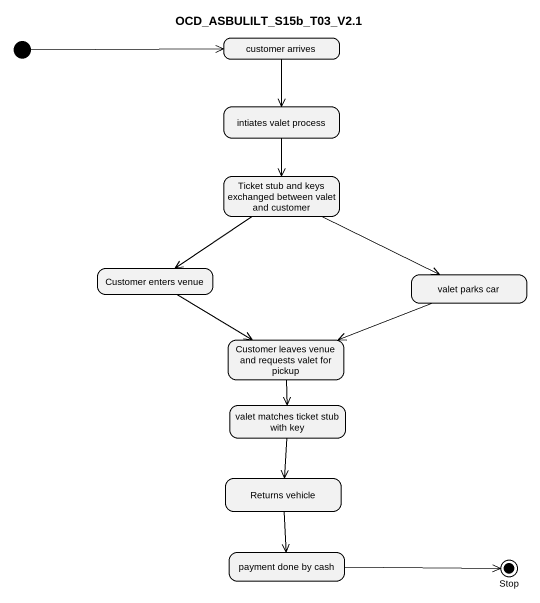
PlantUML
@startuml
title OCD_ASBULILT_S15b_T03_V2.1
hide empty description
state "customer arrives" as customer_arrives
state "intiates valet process" as intiates_valet_process
state "Ticket stub and keys exchanged between valet and customer" as Ticket_stub_and_keys
state "Customer enters venue" as Customer_enters_venue
state "valet parks car" as valet_parks_car
state "Customer leaves venue and requests valet for pickup" as Customer_leaves_venue_and
state "valet matches ticket stub with key" as valet_matches_ticket_stub
state "Returns vehicle" as Returns_vehicle
state "payment done by cash" as payment_done_by_cash
state "Stop" as Stop_ <<end>>
[*] -right-> customer_arrives
customer_arrives --> intiates_valet_process
intiates_valet_process --> Ticket_stub_and_keys
Ticket_stub_and_keys --> Customer_enters_venue
Ticket_stub_and_keys -right-> valet_parks_car
Customer_enters_venue -right-> Customer_leaves_venue_and
valet_parks_car -left-> Customer_leaves_venue_and
Customer_leaves_venue_and --> valet_matches_ticket_stub
valet_matches_ticket_stub --> Returns_vehicle
Returns_vehicle --> payment_done_by_cash
payment_done_by_cash -right-> Stop_
@enduml
